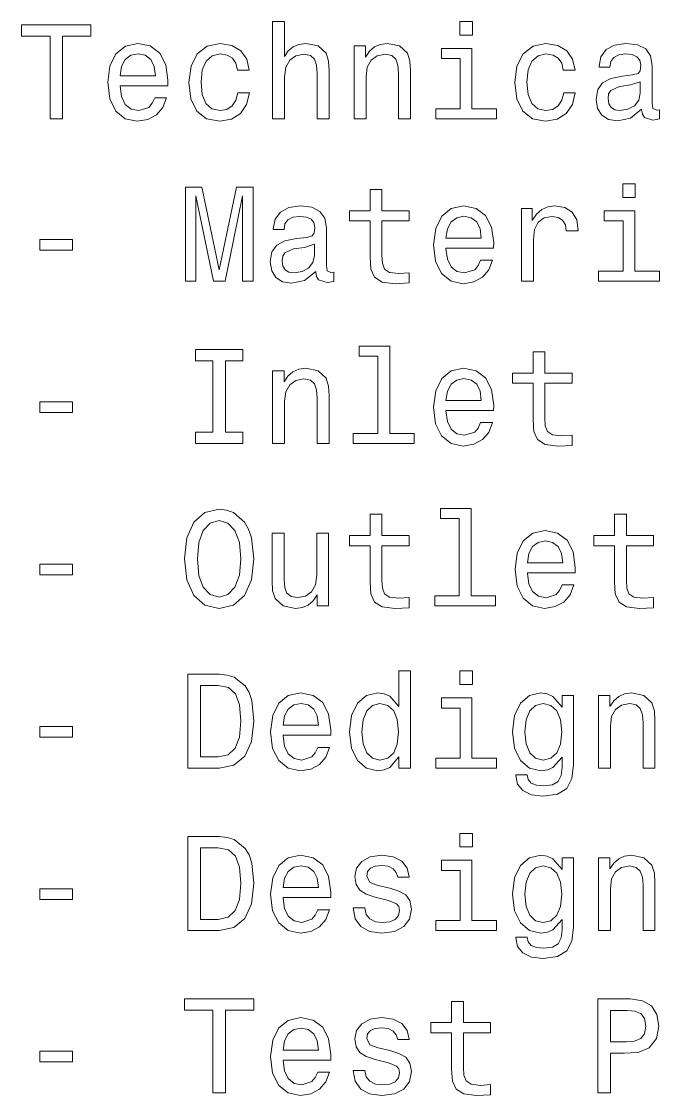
# Model space of a CAD drawing. Extents: x 0 to 420, y 0 to 297.
# Drawn here: x 292.33 to 311.35, y 134.2 to 166.2 of the extents above; entities that cross this region are included whole.
import ezdxf

# ---------------------------------------------------------------- set-up
doc = ezdxf.new("R2010")
doc.units = 0

msp = doc.modelspace()

# ---------------------------------------------------------------- linework, layer by layer
at = {"color": 7, "lineweight": 13}
for points in [[(293.179, 163.303), (293.55, 163.303), (293.55, 165.765), (294.398, 165.765), (294.398, 166.103), (292.328, 166.103), (292.328, 165.765), (293.179, 165.765)], [(299.816, 163.303), (300.171, 163.303), (300.171, 164.554), (300.207, 164.841), (300.324, 165.05), (300.506, 165.18), (300.748, 165.228), (300.942, 165.188), (301.063, 165.079), (301.123, 164.897), (301.143, 164.655), (301.143, 163.303), (301.499, 163.303), (301.499, 164.728), (301.482, 165.014), (301.41, 165.252), (301.172, 165.47), (300.801, 165.547), (300.599, 165.518), (300.425, 165.442), (300.28, 165.321), (300.171, 165.155), (300.171, 166.2), (299.816, 166.2)], [(305.771, 166.2), (305.396, 166.2), (305.396, 165.797), (305.771, 165.797)], [(295.269, 164.284), (296.689, 164.284), (296.693, 164.449), (296.629, 164.913), (296.451, 165.26), (296.169, 165.47), (295.794, 165.547), (295.426, 165.466), (295.144, 165.24), (294.962, 164.873), (294.898, 164.389), (294.958, 163.893), (295.14, 163.529), (295.418, 163.303), (295.782, 163.227), (296.096, 163.279), (296.354, 163.416), (296.544, 163.634), (296.653, 163.925), (296.302, 163.925), (296.229, 163.763), (296.124, 163.642), (295.826, 163.546), (295.596, 163.59), (295.422, 163.731), (295.309, 163.961), (295.269, 164.272)], [(298.767, 164.752), (299.118, 164.752), (299.046, 165.075), (298.872, 165.329), (298.602, 165.486), (298.251, 165.547), (297.863, 165.466), (297.569, 165.24), (297.383, 164.873), (297.319, 164.381), (297.379, 163.893), (297.561, 163.529), (297.847, 163.303), (298.239, 163.227), (298.586, 163.287), (298.856, 163.457), (299.041, 163.723), (299.122, 164.078), (298.783, 164.078), (298.723, 163.852), (298.61, 163.683), (298.448, 163.578), (298.251, 163.546), (298.005, 163.598), (297.827, 163.759), (297.718, 164.022), (297.682, 164.393), (297.718, 164.756), (297.831, 165.018), (298.013, 165.18), (298.251, 165.236), (298.46, 165.2), (298.618, 165.107), (298.723, 164.954)], [(302.245, 163.303), (302.6, 163.303), (302.6, 164.554), (302.636, 164.841), (302.753, 165.05), (302.935, 165.18), (303.177, 165.228), (303.371, 165.188), (303.492, 165.079), (303.552, 164.897), (303.572, 164.655), (303.572, 163.303), (303.927, 163.303), (303.927, 164.728), (303.911, 165.014), (303.839, 165.252), (303.601, 165.47), (303.229, 165.547), (303.024, 165.518), (302.85, 165.442), (302.701, 165.313), (302.584, 165.139), (302.584, 165.47), (302.245, 165.47)], [(308.482, 164.752), (308.833, 164.752), (308.761, 165.075), (308.587, 165.329), (308.317, 165.486), (307.966, 165.547), (307.579, 165.466), (307.284, 165.24), (307.099, 164.873), (307.034, 164.381), (307.094, 163.893), (307.276, 163.529), (307.562, 163.303), (307.954, 163.227), (308.301, 163.287), (308.571, 163.457), (308.757, 163.723), (308.837, 164.078), (308.499, 164.078), (308.438, 163.852), (308.325, 163.683), (308.164, 163.578), (307.966, 163.546), (307.72, 163.598), (307.542, 163.759), (307.433, 164.022), (307.397, 164.393), (307.433, 164.756), (307.546, 165.018), (307.728, 165.18), (307.966, 165.236), (308.176, 165.2), (308.333, 165.107), (308.438, 164.954)], [(310.818, 163.586), (310.818, 163.574), (310.839, 163.437), (310.899, 163.34), (311.153, 163.263), (311.351, 163.295), (311.351, 163.57), (311.266, 163.558), (311.153, 163.61), (311.133, 163.771), (311.133, 164.893), (311.085, 165.18), (310.943, 165.381), (310.697, 165.502), (310.35, 165.547), (310.011, 165.498), (309.761, 165.361), (309.604, 165.147), (309.552, 164.865), (309.552, 164.841), (309.87, 164.841), (309.899, 165.01), (309.987, 165.131), (310.133, 165.204), (310.338, 165.232), (310.536, 165.212), (310.677, 165.151), (310.762, 165.046), (310.79, 164.901), (310.774, 164.732), (310.709, 164.647), (310.548, 164.607), (310.245, 164.574), (309.899, 164.502), (309.652, 164.373), (309.507, 164.171), (309.463, 163.872), (309.503, 163.606), (309.628, 163.408), (309.83, 163.283), (310.108, 163.239), (310.484, 163.324)], [(295.269, 164.582), (295.314, 164.861), (295.422, 165.067), (295.588, 165.192), (295.806, 165.236), (296.02, 165.192), (296.185, 165.067), (296.286, 164.861), (296.322, 164.582)], [(305.759, 163.602), (305.759, 165.397), (304.847, 165.397), (304.847, 165.095), (305.404, 165.095), (305.404, 163.602), (304.678, 163.602), (304.678, 163.303), (306.493, 163.303), (306.493, 163.602)], [(310.778, 164.062), (310.73, 163.852), (310.601, 163.691), (310.407, 163.586), (310.169, 163.55), (310.016, 163.57), (309.907, 163.634), (309.838, 163.747), (309.818, 163.905), (309.834, 164.046), (309.899, 164.147), (310.157, 164.26), (310.484, 164.308), (310.778, 164.405)], [(310.629, 161.363), (310.254, 161.363), (310.254, 160.959), (310.629, 160.959)], [(297.214, 158.466), (297.524, 158.466), (297.524, 161.008), (298.049, 158.466), (298.396, 158.466), (298.916, 161.008), (298.916, 158.466), (299.231, 158.466), (299.231, 161.266), (298.739, 161.266), (298.222, 158.797), (297.71, 161.266), (297.214, 161.266)], [(302.721, 160.257), (302.721, 159.172), (302.745, 158.821), (302.858, 158.579), (303.084, 158.438), (303.467, 158.389), (303.887, 158.41), (303.887, 158.716), (303.58, 158.692), (303.302, 158.724), (303.153, 158.825), (303.088, 158.995), (303.076, 159.233), (303.076, 160.257), (303.887, 160.257), (303.887, 160.56), (303.076, 160.56), (303.076, 161.193), (302.721, 161.193), (302.721, 160.56), (302.108, 160.56), (302.108, 160.257)], [(301.103, 158.748), (301.103, 158.736), (301.123, 158.599), (301.184, 158.502), (301.438, 158.426), (301.636, 158.458), (301.636, 158.732), (301.551, 158.72), (301.438, 158.773), (301.418, 158.934), (301.418, 160.056), (301.369, 160.342), (301.228, 160.544), (300.982, 160.665), (300.635, 160.709), (300.296, 160.661), (300.046, 160.524), (299.889, 160.31), (299.836, 160.027), (299.836, 160.003), (300.155, 160.003), (300.183, 160.173), (300.272, 160.294), (300.417, 160.366), (300.623, 160.395), (300.821, 160.374), (300.962, 160.314), (301.047, 160.209), (301.075, 160.064), (301.059, 159.894), (300.994, 159.81), (300.833, 159.769), (300.53, 159.737), (300.183, 159.664), (299.937, 159.535), (299.792, 159.333), (299.747, 159.035), (299.788, 158.769), (299.913, 158.571), (300.115, 158.446), (300.393, 158.401), (300.768, 158.486)], [(304.984, 159.446), (306.405, 159.446), (306.409, 159.612), (306.344, 160.076), (306.167, 160.423), (305.884, 160.633), (305.509, 160.709), (305.142, 160.629), (304.859, 160.403), (304.678, 160.035), (304.613, 159.551), (304.674, 159.055), (304.855, 158.692), (305.134, 158.466), (305.497, 158.389), (305.811, 158.442), (306.07, 158.579), (306.259, 158.797), (306.368, 159.087), (306.017, 159.087), (305.945, 158.926), (305.84, 158.805), (305.541, 158.708), (305.311, 158.752), (305.138, 158.894), (305.025, 159.124), (304.984, 159.434)], [(307.236, 158.466), (307.591, 158.466), (307.591, 159.705), (307.627, 160.003), (307.736, 160.217), (307.914, 160.346), (308.152, 160.391), (308.329, 160.362), (308.462, 160.282), (308.543, 160.144), (308.571, 159.959), (308.93, 159.959), (308.882, 160.286), (308.749, 160.52), (308.527, 160.661), (308.224, 160.709), (308.018, 160.677), (307.841, 160.596), (307.684, 160.459), (307.558, 160.274), (307.558, 160.633), (307.236, 160.633)], [(304.984, 159.745), (305.029, 160.023), (305.138, 160.229), (305.303, 160.354), (305.521, 160.399), (305.735, 160.354), (305.9, 160.229), (306.001, 160.023), (306.037, 159.745)], [(310.617, 158.765), (310.617, 160.56), (309.705, 160.56), (309.705, 160.257), (310.262, 160.257), (310.262, 158.765), (309.535, 158.765), (309.535, 158.466), (311.351, 158.466), (311.351, 158.765)], [(292.877, 159.39), (293.853, 159.39), (293.853, 159.709), (292.877, 159.709)], [(301.063, 159.225), (301.014, 159.015), (300.885, 158.853), (300.692, 158.748), (300.454, 158.712), (300.3, 158.732), (300.191, 158.797), (300.123, 158.91), (300.103, 159.067), (300.119, 159.208), (300.183, 159.309), (300.441, 159.422), (300.768, 159.471), (301.063, 159.567)], [(302.951, 156.227), (302.951, 153.927), (302.221, 153.927), (302.221, 153.629), (304.032, 153.629), (304.032, 153.927), (303.306, 153.927), (303.306, 156.525), (302.394, 156.525), (302.394, 156.227)], [(298.037, 153.967), (297.52, 153.967), (297.52, 153.629), (298.924, 153.629), (298.924, 153.967), (298.408, 153.967), (298.408, 156.09), (298.924, 156.09), (298.924, 156.429), (297.52, 156.429), (297.52, 156.09), (298.037, 156.09)], [(307.579, 155.42), (307.579, 154.335), (307.603, 153.984), (307.716, 153.742), (307.942, 153.6), (308.325, 153.552), (308.745, 153.572), (308.745, 153.879), (308.438, 153.854), (308.16, 153.887), (308.01, 153.988), (307.946, 154.157), (307.934, 154.395), (307.934, 155.42), (308.745, 155.42), (308.745, 155.723), (307.934, 155.723), (307.934, 156.356), (307.579, 156.356), (307.579, 155.723), (306.965, 155.723), (306.965, 155.42)], [(299.816, 153.629), (300.171, 153.629), (300.171, 154.879), (300.207, 155.166), (300.324, 155.376), (300.506, 155.505), (300.748, 155.553), (300.942, 155.513), (301.063, 155.404), (301.123, 155.222), (301.143, 154.98), (301.143, 153.629), (301.499, 153.629), (301.499, 155.053), (301.482, 155.339), (301.41, 155.577), (301.172, 155.795), (300.801, 155.872), (300.595, 155.844), (300.421, 155.767), (300.272, 155.638), (300.155, 155.464), (300.155, 155.795), (299.816, 155.795)], [(304.984, 154.609), (306.405, 154.609), (306.409, 154.774), (306.344, 155.238), (306.167, 155.585), (305.884, 155.795), (305.509, 155.872), (305.142, 155.791), (304.859, 155.565), (304.678, 155.198), (304.613, 154.714), (304.674, 154.218), (304.855, 153.854), (305.134, 153.629), (305.497, 153.552), (305.811, 153.604), (306.07, 153.742), (306.259, 153.959), (306.368, 154.25), (306.017, 154.25), (305.945, 154.089), (305.84, 153.967), (305.541, 153.871), (305.311, 153.915), (305.138, 154.056), (305.025, 154.286), (304.984, 154.597)], [(304.984, 154.908), (305.029, 155.186), (305.138, 155.392), (305.303, 155.517), (305.521, 155.561), (305.735, 155.517), (305.9, 155.392), (306.001, 155.186), (306.037, 154.908)], [(292.877, 154.552), (293.853, 154.552), (293.853, 154.871), (292.877, 154.871)], [(305.38, 151.389), (305.38, 149.09), (304.65, 149.09), (304.65, 148.791), (306.461, 148.791), (306.461, 149.09), (305.735, 149.09), (305.735, 151.688), (304.823, 151.688), (304.823, 151.389)], [(297.186, 150.191), (297.258, 149.562), (297.468, 149.098), (297.795, 148.811), (298.222, 148.714), (298.646, 148.811), (298.977, 149.098), (299.183, 149.562), (299.259, 150.191), (299.183, 150.816), (299.094, 151.071), (298.977, 151.28), (298.646, 151.567), (298.444, 151.64), (298.222, 151.668), (297.791, 151.567), (297.464, 151.284), (297.258, 150.82)], [(302.721, 150.582), (302.721, 149.497), (302.745, 149.146), (302.858, 148.904), (303.084, 148.763), (303.467, 148.714), (303.887, 148.735), (303.887, 149.041), (303.58, 149.017), (303.302, 149.049), (303.153, 149.15), (303.088, 149.32), (303.076, 149.558), (303.076, 150.582), (303.887, 150.582), (303.887, 150.885), (303.076, 150.885), (303.076, 151.518), (302.721, 151.518), (302.721, 150.885), (302.108, 150.885), (302.108, 150.582)], [(310.007, 150.582), (310.007, 149.497), (310.032, 149.146), (310.145, 148.904), (310.371, 148.763), (310.754, 148.714), (311.173, 148.735), (311.173, 149.041), (310.867, 149.017), (310.588, 149.049), (310.439, 149.15), (310.375, 149.32), (310.362, 149.558), (310.362, 150.582), (311.173, 150.582), (311.173, 150.885), (310.362, 150.885), (310.362, 151.518), (310.007, 151.518), (310.007, 150.885), (309.394, 150.885), (309.394, 150.582)], [(297.573, 150.191), (297.617, 150.679), (297.75, 151.038), (297.956, 151.256), (298.222, 151.333), (298.485, 151.256), (298.69, 151.034), (298.824, 150.675), (298.872, 150.191), (298.824, 149.703), (298.69, 149.344), (298.485, 149.126), (298.222, 149.053), (297.956, 149.126), (297.75, 149.344), (297.617, 149.699)], [(307.413, 149.771), (308.833, 149.771), (308.837, 149.937), (308.773, 150.401), (308.595, 150.748), (308.313, 150.958), (307.938, 151.034), (307.571, 150.954), (307.288, 150.728), (307.107, 150.361), (307.042, 149.876), (307.103, 149.38), (307.284, 149.017), (307.562, 148.791), (307.926, 148.714), (308.24, 148.767), (308.499, 148.904), (308.688, 149.122), (308.797, 149.412), (308.446, 149.412), (308.373, 149.251), (308.269, 149.13), (307.97, 149.033), (307.74, 149.078), (307.567, 149.219), (307.454, 149.449), (307.413, 149.759)], [(301.486, 150.958), (301.131, 150.958), (301.131, 149.707), (301.091, 149.416), (300.974, 149.207), (300.792, 149.078), (300.554, 149.037), (300.365, 149.069), (300.244, 149.166), (300.175, 149.332), (300.159, 149.566), (300.159, 150.958), (299.804, 150.958), (299.804, 149.533), (299.816, 149.247), (299.893, 149.009), (300.127, 148.791), (300.502, 148.714), (300.704, 148.743), (300.877, 148.815), (301.026, 148.94), (301.148, 149.122), (301.148, 148.791), (301.486, 148.791)], [(307.413, 150.07), (307.458, 150.348), (307.567, 150.554), (307.732, 150.679), (307.95, 150.724), (308.164, 150.679), (308.329, 150.554), (308.43, 150.348), (308.466, 150.07)], [(292.877, 149.715), (293.853, 149.715), (293.853, 150.034), (292.877, 150.034)], [(298.218, 146.754), (297.286, 146.754), (297.286, 143.954), (298.218, 143.954), (298.658, 144.042), (298.985, 144.313), (299.187, 144.752), (299.259, 145.354), (299.195, 145.967), (299.114, 146.209), (299.001, 146.403), (298.674, 146.665), (298.46, 146.729)], [(303.576, 144.288), (303.576, 143.954), (303.931, 143.954), (303.931, 146.85), (303.58, 146.85), (303.58, 145.789), (303.31, 146.096), (303.145, 146.169), (302.955, 146.197), (302.612, 146.116), (302.346, 145.89), (302.172, 145.527), (302.112, 145.039), (302.172, 144.551), (302.346, 144.184), (302.612, 143.954), (302.955, 143.877), (303.145, 143.905), (303.314, 143.978)], [(305.771, 146.85), (305.396, 146.85), (305.396, 146.447), (305.771, 146.447)], [(298.19, 146.419), (298.497, 146.358), (298.707, 146.173), (298.832, 145.842), (298.872, 145.354), (298.828, 144.882), (298.703, 144.551), (298.489, 144.353), (298.19, 144.288), (297.662, 144.288), (297.662, 146.419)], [(300.127, 144.934), (301.547, 144.934), (301.551, 145.099), (301.486, 145.563), (301.309, 145.91), (301.026, 146.12), (300.651, 146.197), (300.284, 146.116), (300.002, 145.89), (299.82, 145.523), (299.756, 145.039), (299.816, 144.543), (299.998, 144.18), (300.276, 143.954), (300.639, 143.877), (300.954, 143.929), (301.212, 144.067), (301.402, 144.284), (301.511, 144.575), (301.16, 144.575), (301.087, 144.414), (300.982, 144.293), (300.684, 144.196), (300.454, 144.24), (300.28, 144.381), (300.167, 144.611), (300.127, 144.922)], [(305.759, 144.252), (305.759, 146.048), (304.847, 146.048), (304.847, 145.745), (305.404, 145.745), (305.404, 144.252), (304.678, 144.252), (304.678, 143.954), (306.493, 143.954), (306.493, 144.252)], [(308.789, 144.05), (308.789, 146.12), (308.45, 146.12), (308.45, 145.769), (308.172, 146.088), (308.002, 146.169), (307.813, 146.197), (307.47, 146.116), (307.203, 145.89), (307.03, 145.527), (306.969, 145.039), (307.03, 144.547), (307.203, 144.184), (307.47, 143.954), (307.813, 143.877), (308.006, 143.905), (308.168, 143.978), (308.45, 144.284), (308.45, 143.978), (308.418, 143.736), (308.329, 143.562), (308.16, 143.461), (307.905, 143.425), (307.684, 143.449), (307.526, 143.51), (307.433, 143.615), (307.405, 143.756), (307.062, 143.756), (307.062, 143.74), (307.115, 143.482), (307.276, 143.288), (307.534, 143.163), (307.885, 143.118), (308.305, 143.179), (308.583, 143.348), (308.741, 143.643)], [(309.531, 143.954), (309.886, 143.954), (309.886, 145.204), (309.923, 145.491), (310.04, 145.701), (310.221, 145.83), (310.463, 145.878), (310.657, 145.838), (310.778, 145.729), (310.839, 145.547), (310.859, 145.305), (310.859, 143.954), (311.214, 143.954), (311.214, 145.378), (311.198, 145.664), (311.125, 145.902), (310.887, 146.12), (310.516, 146.197), (310.31, 146.169), (310.137, 146.092), (309.987, 145.963), (309.87, 145.789), (309.87, 146.12), (309.531, 146.12)], [(300.127, 145.233), (300.171, 145.511), (300.28, 145.717), (300.445, 145.842), (300.663, 145.886), (300.877, 145.842), (301.043, 145.717), (301.143, 145.511), (301.18, 145.233)], [(303.016, 145.878), (303.25, 145.822), (303.427, 145.664), (303.532, 145.402), (303.572, 145.039), (303.532, 144.672), (303.427, 144.41), (303.25, 144.248), (303.016, 144.196), (302.794, 144.248), (302.624, 144.41), (302.511, 144.676), (302.475, 145.039), (302.511, 145.398), (302.624, 145.66), (302.794, 145.822)], [(307.337, 145.039), (307.373, 145.398), (307.482, 145.664), (307.651, 145.822), (307.877, 145.878), (308.115, 145.822), (308.293, 145.664), (308.402, 145.398), (308.442, 145.039), (308.402, 144.672), (308.293, 144.41), (308.115, 144.248), (307.877, 144.196), (307.651, 144.248), (307.482, 144.41), (307.373, 144.676)], [(292.877, 144.878), (293.853, 144.878), (293.853, 145.196), (292.877, 145.196)], [(298.218, 141.916), (297.286, 141.916), (297.286, 139.116), (298.218, 139.116), (298.658, 139.205), (298.985, 139.475), (299.187, 139.915), (299.259, 140.516), (299.195, 141.129), (299.114, 141.371), (299.001, 141.565), (298.674, 141.827), (298.46, 141.892)], [(305.771, 142.013), (305.396, 142.013), (305.396, 141.61), (305.771, 141.61)], [(298.19, 141.581), (298.497, 141.521), (298.707, 141.335), (298.832, 141.004), (298.872, 140.516), (298.828, 140.044), (298.703, 139.713), (298.489, 139.516), (298.19, 139.451), (297.662, 139.451), (297.662, 141.581)], [(300.127, 140.097), (301.547, 140.097), (301.551, 140.262), (301.486, 140.726), (301.309, 141.073), (301.026, 141.283), (300.651, 141.359), (300.284, 141.279), (300.002, 141.053), (299.82, 140.686), (299.756, 140.201), (299.816, 139.705), (299.998, 139.342), (300.276, 139.116), (300.639, 139.04), (300.954, 139.092), (301.212, 139.229), (301.402, 139.447), (301.511, 139.737), (301.16, 139.737), (301.087, 139.576), (300.982, 139.455), (300.684, 139.358), (300.454, 139.403), (300.28, 139.544), (300.167, 139.774), (300.127, 140.084)], [(303.306, 140.379), (302.963, 140.46), (302.709, 140.552), (302.624, 140.742), (302.648, 140.875), (302.733, 140.972), (302.87, 141.033), (303.068, 141.057), (303.258, 141.033), (303.407, 140.96), (303.504, 140.851), (303.544, 140.706), (303.891, 140.706), (303.891, 140.714), (303.831, 140.976), (303.665, 141.182), (303.407, 141.311), (303.068, 141.359), (302.725, 141.311), (302.475, 141.178), (302.318, 140.98), (302.269, 140.73), (302.305, 140.488), (302.418, 140.318), (302.604, 140.197), (302.874, 140.113), (303.27, 140.016), (303.512, 139.915), (303.576, 139.834), (303.601, 139.713), (303.564, 139.564), (303.467, 139.451), (303.31, 139.378), (303.1, 139.354), (302.878, 139.378), (302.717, 139.463), (302.608, 139.6), (302.564, 139.79), (302.221, 139.79), (302.277, 139.467), (302.443, 139.233), (302.705, 139.092), (303.068, 139.04), (303.447, 139.092), (303.726, 139.233), (303.895, 139.459), (303.956, 139.754), (303.911, 140.008), (303.786, 140.181), (303.58, 140.294)], [(305.759, 139.415), (305.759, 141.21), (304.847, 141.21), (304.847, 140.908), (305.404, 140.908), (305.404, 139.415), (304.678, 139.415), (304.678, 139.116), (306.493, 139.116), (306.493, 139.415)], [(308.789, 139.213), (308.789, 141.283), (308.45, 141.283), (308.45, 140.932), (308.172, 141.25), (308.002, 141.331), (307.813, 141.359), (307.47, 141.279), (307.203, 141.053), (307.03, 140.69), (306.969, 140.201), (307.03, 139.709), (307.203, 139.346), (307.47, 139.116), (307.813, 139.04), (308.006, 139.068), (308.168, 139.14), (308.45, 139.447), (308.45, 139.14), (308.418, 138.898), (308.329, 138.725), (308.16, 138.624), (307.905, 138.588), (307.684, 138.612), (307.526, 138.672), (307.433, 138.777), (307.405, 138.918), (307.062, 138.918), (307.062, 138.902), (307.115, 138.644), (307.276, 138.45), (307.534, 138.325), (307.885, 138.281), (308.305, 138.342), (308.583, 138.511), (308.741, 138.805)], [(309.531, 139.116), (309.886, 139.116), (309.886, 140.367), (309.923, 140.653), (310.04, 140.863), (310.221, 140.992), (310.463, 141.041), (310.657, 141), (310.778, 140.891), (310.839, 140.71), (310.859, 140.468), (310.859, 139.116), (311.214, 139.116), (311.214, 140.54), (311.198, 140.827), (311.125, 141.065), (310.887, 141.283), (310.516, 141.359), (310.31, 141.331), (310.137, 141.254), (309.987, 141.125), (309.87, 140.952), (309.87, 141.283), (309.531, 141.283)], [(300.127, 140.395), (300.171, 140.674), (300.28, 140.879), (300.445, 141.004), (300.663, 141.049), (300.877, 141.004), (301.043, 140.879), (301.143, 140.674), (301.18, 140.395)], [(307.337, 140.201), (307.373, 140.561), (307.482, 140.827), (307.651, 140.984), (307.877, 141.041), (308.115, 140.984), (308.293, 140.827), (308.402, 140.561), (308.442, 140.201), (308.402, 139.834), (308.293, 139.572), (308.115, 139.411), (307.877, 139.358), (307.651, 139.411), (307.482, 139.572), (307.373, 139.838)], [(292.877, 140.04), (293.853, 140.04), (293.853, 140.359), (292.877, 140.359)], [(298.037, 134.279), (298.408, 134.279), (298.408, 136.74), (299.255, 136.74), (299.255, 137.079), (297.186, 137.079), (297.186, 136.74), (298.037, 136.74)], [(305.15, 136.07), (305.15, 134.985), (305.174, 134.634), (305.287, 134.392), (305.513, 134.25), (305.896, 134.202), (306.316, 134.222), (306.316, 134.529), (306.009, 134.505), (305.731, 134.537), (305.582, 134.638), (305.517, 134.807), (305.505, 135.045), (305.505, 136.07), (306.316, 136.07), (306.316, 136.373), (305.505, 136.373), (305.505, 137.006), (305.15, 137.006), (305.15, 136.373), (304.537, 136.373), (304.537, 136.07)], [(309.515, 134.279), (309.886, 134.279), (309.886, 135.461), (310.298, 135.461), (310.714, 135.481), (311.044, 135.622), (311.258, 135.897), (311.331, 136.272), (311.274, 136.619), (311.113, 136.873), (310.847, 137.026), (310.484, 137.079), (309.515, 137.079)], [(310.383, 136.736), (310.625, 136.712), (310.802, 136.635), (310.907, 136.494), (310.943, 136.272), (310.903, 136.038), (310.794, 135.897), (310.609, 135.824), (310.354, 135.804), (309.886, 135.804), (309.886, 136.736)], [(300.127, 135.259), (301.547, 135.259), (301.551, 135.425), (301.486, 135.889), (301.309, 136.235), (301.026, 136.445), (300.651, 136.522), (300.284, 136.441), (300.002, 136.215), (299.82, 135.848), (299.756, 135.364), (299.816, 134.868), (299.998, 134.505), (300.276, 134.279), (300.639, 134.202), (300.954, 134.255), (301.212, 134.392), (301.402, 134.61), (301.511, 134.9), (301.16, 134.9), (301.087, 134.739), (300.982, 134.618), (300.684, 134.521), (300.454, 134.565), (300.28, 134.706), (300.167, 134.936), (300.127, 135.247)], [(303.306, 135.542), (302.963, 135.622), (302.709, 135.715), (302.624, 135.905), (302.648, 136.038), (302.733, 136.135), (302.87, 136.195), (303.068, 136.219), (303.258, 136.195), (303.407, 136.123), (303.504, 136.014), (303.544, 135.868), (303.891, 135.868), (303.891, 135.876), (303.831, 136.139), (303.665, 136.344), (303.407, 136.474), (303.068, 136.522), (302.725, 136.474), (302.475, 136.34), (302.318, 136.143), (302.269, 135.893), (302.305, 135.65), (302.418, 135.481), (302.604, 135.36), (302.874, 135.275), (303.27, 135.178), (303.512, 135.078), (303.576, 134.997), (303.601, 134.876), (303.564, 134.727), (303.467, 134.614), (303.31, 134.541), (303.1, 134.517), (302.878, 134.541), (302.717, 134.626), (302.608, 134.763), (302.564, 134.952), (302.221, 134.952), (302.277, 134.63), (302.443, 134.396), (302.705, 134.255), (303.068, 134.202), (303.447, 134.255), (303.726, 134.396), (303.895, 134.622), (303.956, 134.916), (303.911, 135.17), (303.786, 135.344), (303.58, 135.457)], [(300.127, 135.558), (300.171, 135.836), (300.28, 136.042), (300.445, 136.167), (300.663, 136.211), (300.877, 136.167), (301.043, 136.042), (301.143, 135.836), (301.18, 135.558)], [(292.877, 135.203), (293.853, 135.203), (293.853, 135.521), (292.877, 135.521)]]:
    msp.add_lwpolyline(points, close=True, dxfattribs=at)

doc.saveas('drawing.dxf')
